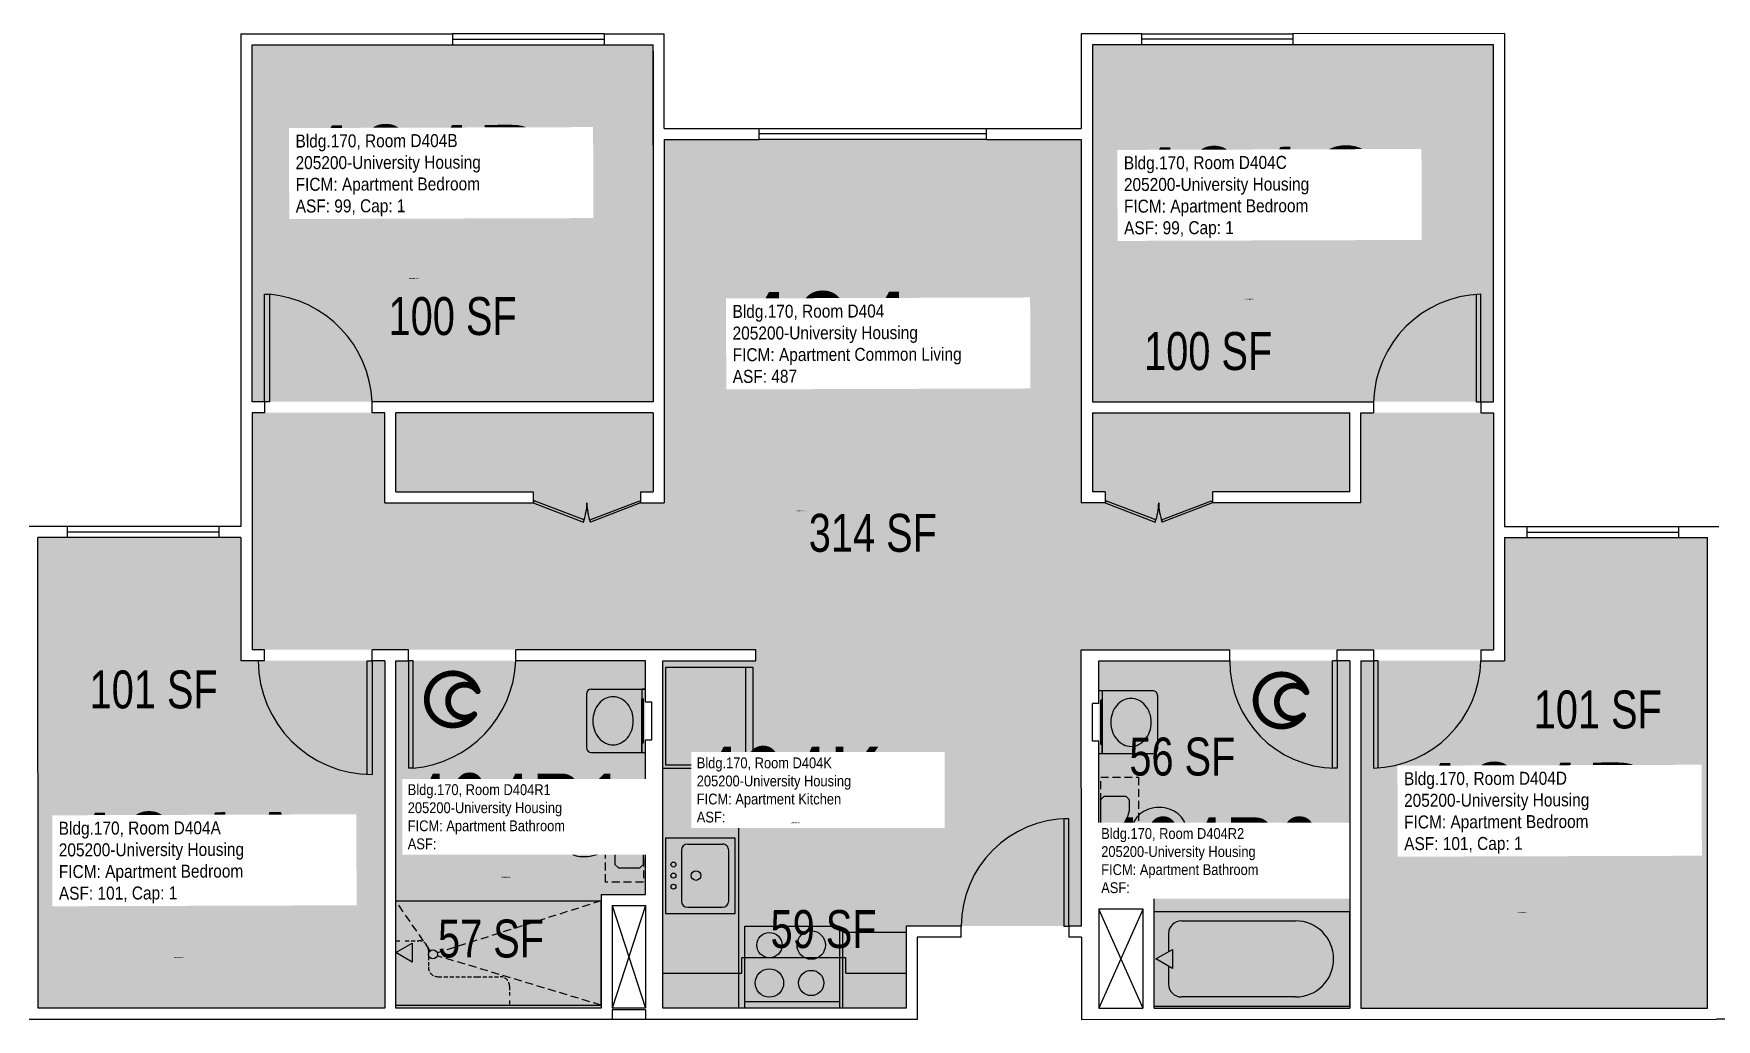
# Model space of a CAD drawing. Header units: inches. Extents: x -54 to 1674, y -51 to 2064.
# Drawn here: x 716 to 1249, y 327 to 639 of the extents above; entities that cross this region are included whole.
import ezdxf
from ezdxf.enums import TextEntityAlignment as Align

# ---------------------------------------------------------------- set-up
doc = ezdxf.new("R2010")
doc.units = ezdxf.units.IN
doc.header["$LTSCALE"] = 10
doc.header["$MEASUREMENT"] = 0
doc.linetypes.add('DASHED2', pattern=[0.375, 0.25, -0.125])
doc.layers.get('0').update_dxf_attribs({"linetype": 'CONTINUOUS'})
for name, color, linetype in [('A-DOOR', 2, 'CONTINUOUS'), ('A-FLOR', 3, 'CONTINUOUS'), ('A-GLAZ', 1, 'CONTINUOUS'), ('A-IDEN-ICON', 4, 'CONTINUOUS'), ('A-IDEN-RNUM', 7, 'CONTINUOUS'), ('A-IDEN-SNUM', 4, 'CONTINUOUS'), ('A-IDEN-VNUM', 4, 'CONTINUOUS'), ('A-WALL', 5, 'CONTINUOUS'), ('AREA-TEXT', 3, 'CONTINUOUS'), ('P-SANR-FIXT', 2, 'CONTINUOUS'), ('Rooms-Category-Color', 7, 'CONTINUOUS'), ('Rooms-College-Color', 7, 'CONTINUOUS'), ('Rooms-Department-Color', 7, 'CONTINUOUS'), ('Rooms-Division-Color', 7, 'CONTINUOUS'), ('Rooms-Information', 7, 'CONTINUOUS')]:
    doc.layers.add(name, color=color, linetype=linetype)
doc.styles.add('CP_AREA', font='arial.ttf', dxfattribs={"height": 15})
doc.styles.add('CP_ROOMSNUMBER', font='arial.ttf', dxfattribs={"height": 1})
doc.styles.add('CP_ROOMVNUMBER', font='arial.ttf', dxfattribs={"width": 0.85, "height": 0.075})

# ---------------------------------------------------------------- blocks, each defined once
blk = doc.blocks.new('CPBATH')
at = {"color": 0, "linetype": 'ByBlock', "const_width": 0.0127}
for points in [[(0.0571, 0.0168, 0.861492), (-0.0551, 0, 1)], [(0.0571, 0.0168, 0.729002), (-0.0084, -0.0042, 1)], [(-0.0551, 0, 0.726902), (0.0487, -0.0337, 1)], [(-0.0084, -0.0042, 0.609468), (0.0487, -0.0337, 1)]]:
    blk.add_lwpolyline(points, format="xyb", dxfattribs=at)
at = {"color": 0, "linetype": 'ByBlock', "const_width": 0.00637}
for points in [[(0.0544, 0.0152, 1), (0.0599, 0.0184, 1)], [(0.0459, -0.0353, 1), (0.0515, -0.0321, 1)]]:
    blk.add_lwpolyline(points, format="xyb", close=True, dxfattribs=at)

msp = doc.modelspace()

# ---------------------------------------------------------------- hatches: boundary and pattern name
at = {"layer": 'Rooms-Category-Color', "true_color": 0x728ef3}
for points in [[(785.28, 522.05), (912.28, 522.05), (912.28, 635.05), (785.28, 635.05)], [(1051.28, 522.05), (1178.28, 522.06), (1178.28, 635.06), (1051.28, 635.05)], [(1178.29, 518.55), (1178.29, 443.55), (1047.79, 443.55), (1047.79, 356.05), (992.29, 356.05), (992.29, 440.05), (944.78, 440.05), (944.78, 443.55), (785.29, 443.55), (785.29, 518.55), (827.29, 518.55), (827.29, 490.05), (874.29, 490.05), (874.29, 493.55), (830.79, 493.55), (830.79, 518.55), (912.29, 518.55), (912.29, 493.55), (908.29, 493.55), (908.29, 490.05), (915.79, 490.05), (915.79, 605.05), (1047.79, 605.05), (1047.79, 490.05), (1055.29, 490.05), (1055.29, 493.55), (1051.29, 493.55), (1051.29, 518.55), (1132.79, 518.55), (1132.79, 493.55), (1089.29, 493.55), (1089.29, 490.05), (1136.29, 490.05), (1136.29, 518.55)], [(781.78, 440.05), (827.28, 440.05), (827.29, 330.05), (717.54, 330.05), (717.53, 479.05), (781.78, 479.05)], [(1181.78, 479.06), (1246.03, 479.06), (1246.04, 330.06), (1136.29, 330.06), (1136.28, 440.05), (1181.78, 440.06)], [(830.79, 440.05), (909.79, 440.05), (909.79, 366.05), (895.79, 366.05), (895.79, 330.05), (830.79, 330.05), (830.79, 440.05)], [(915.29, 440.05), (992.29, 440.05), (992.29, 330.05), (915.29, 330.05)], [(1132.79, 440.05), (1053.29, 440.05), (1053.29, 365.05), (1070.79, 365.05), (1070.79, 330.05), (1132.79, 330.05)]]:
    msp.add_hatch(color=171, dxfattribs=at).paths.add_polyline_path(points)
at = {"layer": 'Rooms-College-Color', "true_color": 0xadadad}
for points in [[(785.28, 522.05), (912.28, 522.05), (912.28, 635.05), (785.28, 635.05)], [(1051.28, 522.05), (1178.28, 522.06), (1178.28, 635.06), (1051.28, 635.05)], [(1178.29, 518.55), (1178.29, 443.55), (1047.79, 443.55), (1047.79, 356.05), (992.29, 356.05), (992.29, 440.05), (944.78, 440.05), (944.78, 443.55), (785.29, 443.55), (785.29, 518.55), (827.29, 518.55), (827.29, 490.05), (874.29, 490.05), (874.29, 493.55), (830.79, 493.55), (830.79, 518.55), (912.29, 518.55), (912.29, 493.55), (908.29, 493.55), (908.29, 490.05), (915.79, 490.05), (915.79, 605.05), (1047.79, 605.05), (1047.79, 490.05), (1055.29, 490.05), (1055.29, 493.55), (1051.29, 493.55), (1051.29, 518.55), (1132.79, 518.55), (1132.79, 493.55), (1089.29, 493.55), (1089.29, 490.05), (1136.29, 490.05), (1136.29, 518.55)], [(781.78, 440.05), (827.28, 440.05), (827.29, 330.05), (717.54, 330.05), (717.53, 479.05), (781.78, 479.05)], [(1181.78, 479.06), (1246.03, 479.06), (1246.04, 330.06), (1136.29, 330.06), (1136.28, 440.05), (1181.78, 440.06)], [(830.79, 440.05), (909.79, 440.05), (909.79, 366.05), (895.79, 366.05), (895.79, 330.05), (830.79, 330.05), (830.79, 440.05)], [(915.29, 440.05), (992.29, 440.05), (992.29, 330.05), (915.29, 330.05)], [(1132.79, 440.05), (1053.29, 440.05), (1053.29, 365.05), (1070.79, 365.05), (1070.79, 330.05), (1132.79, 330.05)]]:
    msp.add_hatch(color=253, dxfattribs=at).paths.add_polyline_path(points)
at = {"layer": 'Rooms-Department-Color', "true_color": 0x604aed}
for points in [[(785.28, 522.05), (912.28, 522.05), (912.28, 635.05), (785.28, 635.05)], [(1051.28, 522.05), (1178.28, 522.06), (1178.28, 635.06), (1051.28, 635.05)], [(1178.29, 518.55), (1178.29, 443.55), (1047.79, 443.55), (1047.79, 356.05), (992.29, 356.05), (992.29, 440.05), (944.78, 440.05), (944.78, 443.55), (785.29, 443.55), (785.29, 518.55), (827.29, 518.55), (827.29, 490.05), (874.29, 490.05), (874.29, 493.55), (830.79, 493.55), (830.79, 518.55), (912.29, 518.55), (912.29, 493.55), (908.29, 493.55), (908.29, 490.05), (915.79, 490.05), (915.79, 605.05), (1047.79, 605.05), (1047.79, 490.05), (1055.29, 490.05), (1055.29, 493.55), (1051.29, 493.55), (1051.29, 518.55), (1132.79, 518.55), (1132.79, 493.55), (1089.29, 493.55), (1089.29, 490.05), (1136.29, 490.05), (1136.29, 518.55)], [(781.78, 440.05), (827.28, 440.05), (827.29, 330.05), (717.54, 330.05), (717.53, 479.05), (781.78, 479.05)], [(1181.78, 479.06), (1246.03, 479.06), (1246.04, 330.06), (1136.29, 330.06), (1136.28, 440.05), (1181.78, 440.06)], [(830.79, 440.05), (909.79, 440.05), (909.79, 366.05), (895.79, 366.05), (895.79, 330.05), (830.79, 330.05), (830.79, 440.05)], [(915.29, 440.05), (992.29, 440.05), (992.29, 330.05), (915.29, 330.05)], [(1132.79, 440.05), (1053.29, 440.05), (1053.29, 365.05), (1070.79, 365.05), (1070.79, 330.05), (1132.79, 330.05)]]:
    msp.add_hatch(color=173, dxfattribs=at).paths.add_polyline_path(points)
at = {"layer": 'Rooms-Division-Color', "true_color": 0x604aed}
for points in [[(785.28, 522.05), (912.28, 522.05), (912.28, 635.05), (785.28, 635.05)], [(1051.28, 522.05), (1178.28, 522.06), (1178.28, 635.06), (1051.28, 635.05)], [(1178.29, 518.55), (1178.29, 443.55), (1047.79, 443.55), (1047.79, 356.05), (992.29, 356.05), (992.29, 440.05), (944.78, 440.05), (944.78, 443.55), (785.29, 443.55), (785.29, 518.55), (827.29, 518.55), (827.29, 490.05), (874.29, 490.05), (874.29, 493.55), (830.79, 493.55), (830.79, 518.55), (912.29, 518.55), (912.29, 493.55), (908.29, 493.55), (908.29, 490.05), (915.79, 490.05), (915.79, 605.05), (1047.79, 605.05), (1047.79, 490.05), (1055.29, 490.05), (1055.29, 493.55), (1051.29, 493.55), (1051.29, 518.55), (1132.79, 518.55), (1132.79, 493.55), (1089.29, 493.55), (1089.29, 490.05), (1136.29, 490.05), (1136.29, 518.55)], [(781.78, 440.05), (827.28, 440.05), (827.29, 330.05), (717.54, 330.05), (717.53, 479.05), (781.78, 479.05)], [(1181.78, 479.06), (1246.03, 479.06), (1246.04, 330.06), (1136.29, 330.06), (1136.28, 440.05), (1181.78, 440.06)], [(830.79, 440.05), (909.79, 440.05), (909.79, 366.05), (895.79, 366.05), (895.79, 330.05), (830.79, 330.05), (830.79, 440.05)], [(915.29, 440.05), (992.29, 440.05), (992.29, 330.05), (915.29, 330.05)], [(1132.79, 440.05), (1053.29, 440.05), (1053.29, 365.05), (1070.79, 365.05), (1070.79, 330.05), (1132.79, 330.05)]]:
    msp.add_hatch(color=173, dxfattribs=at).paths.add_polyline_path(points)

# ---------------------------------------------------------------- linework, layer by layer
at = {"layer": 'A-DOOR'}
for p, q in [((789.28, 556.05), (790.78, 556.05)), ((789.28, 522.05), (789.28, 556.05)), ((790.78, 556.05), (790.78, 522.05)), ((1172.78, 556.06), (1172.78, 522.06)), ((1174.28, 522.06), (1174.28, 556.06)), ((790.78, 522.05), (789.28, 522.05)), ((1172.78, 522.06), (1174.28, 522.06)), ((874.54, 490.71), (874.28, 490.05)), ((874.28, 490.05), (890.16, 483.96)), ((890.41, 484.63), (874.54, 490.71)), ((892.16, 484.63), (908.03, 490.71)), ((908.28, 490.05), (892.41, 483.96)), ((908.03, 490.71), (908.28, 490.05)), ((1055.54, 490.72), (1055.28, 490.05)), ((1055.28, 490.05), (1071.16, 483.97)), ((1071.41, 484.63), (1055.54, 490.72)), ((1073.16, 484.63), (1089.03, 490.72)), ((1089.28, 490.05), (1073.41, 483.97)), ((1089.03, 490.72), (1089.28, 490.05)), ((890.16, 483.96), (890.41, 484.63)), ((892.41, 483.96), (892.16, 484.63)), ((1071.16, 483.97), (1071.41, 484.63)), ((1073.41, 483.97), (1073.16, 484.63)), ((821.78, 404.05), (821.78, 440.05)), ((821.78, 440.05), (823.28, 440.05)), ((823.28, 440.05), (823.28, 404.05)), ((836.28, 440.05), (834.78, 440.05)), ((834.78, 440.05), (834.78, 406.05)), ((836.28, 406.05), (836.28, 440.05)), ((1128.78, 440.05), (1127.28, 440.05)), ((1127.28, 406.05), (1127.28, 440.05)), ((1128.78, 440.05), (1128.78, 406.05)), ((1141.78, 440.05), (1140.28, 440.05)), ((1140.28, 440.05), (1140.28, 406.06)), ((1141.78, 406.06), (1141.78, 440.05)), ((836.28, 406.05), (834.78, 406.05)), ((1128.78, 406.05), (1127.28, 406.05)), ((1042.29, 390.05), (1042.29, 356.05)), ((1043.79, 390.05), (1042.29, 390.05)), ((1043.79, 356.05), (1043.79, 390.05)), ((1042.29, 356.05), (1043.79, 356.05))]:
    msp.add_line(p, q, dxfattribs=at)
for centre, radius, start, end in [((787.64, 520.51), 35.67, 2.4655, 84.9522), ((1175.24, 521.09), 34.97, 91.5768, 178.4253), ((874.28, 490.05), 17, 339.0236, 0.001), ((908.28, 490.05), 17, 180.001, 200.9785), ((1055.28, 490.05), 17, 339.0236, 0.001), ((1089.28, 490.05), 17, 180.001, 200.9785), ((823.28, 440.05), 36, 180.001, 270.001), ((833.18, 441.55), 35.64, 274.9993, 357.5871), ((1128.52, 439.78), 33.73, 179.4844, 269.1819), ((1139.32, 441.02), 34.97, 271.5768, 358.4253), ((1043.79, 356.05), 34, 90.001, 180.001)]:
    msp.add_arc(centre, radius, start, end, dxfattribs=at)
at = {"layer": 'A-FLOR'}
for p, q in [((1053.29, 361.3), (1067.29, 330.05)), ((1067.29, 361.3), (1053.29, 330.05))]:
    msp.add_line(p, q, dxfattribs=at)
at = {"layer": 'A-GLAZ'}
for p, q in [((896.78, 638.55), (848.78, 638.55)), ((848.78, 636.8), (896.78, 636.8)), ((848.78, 635.05), (896.78, 635.05)), ((1066.78, 638.55), (1114.78, 638.55)), ((1114.78, 636.8), (1066.78, 636.8)), ((1114.78, 635.05), (1066.78, 635.05)), ((945.78, 608.55), (1017.78, 608.55)), ((1017.78, 606.8), (945.78, 606.8)), ((1017.78, 605.05), (945.78, 605.05)), ((774.78, 482.55), (726.78, 482.55)), ((774.78, 480.8), (726.78, 480.8)), ((1188.78, 482.56), (1236.78, 482.56)), ((1188.78, 480.81), (1236.78, 480.81)), ((774.78, 479.05), (726.78, 479.05)), ((1188.78, 479.06), (1236.78, 479.06))]:
    msp.add_line(p, q, dxfattribs=at)
at = {"layer": 'A-WALL'}
for p, q in [((781.78, 638.55), (781.78, 482.55)), ((781.78, 638.55), (848.78, 638.55)), ((785.28, 635.05), (848.78, 635.05)), ((785.28, 522.05), (785.28, 635.05)), ((848.78, 638.55), (848.78, 635.05)), ((896.78, 638.55), (896.78, 635.05)), ((896.78, 638.55), (915.78, 638.55)), ((896.78, 635.05), (912.28, 635.05)), ((912.28, 603.3), (912.28, 635.05)), ((1066.78, 638.55), (1047.78, 638.55)), ((1047.78, 638.55), (1047.78, 608.55)), ((1066.78, 635.05), (1051.28, 635.05)), ((1051.28, 635.05), (1051.28, 603.3)), ((1066.78, 638.55), (1066.78, 635.05)), ((1181.78, 638.56), (1114.78, 638.55)), ((1114.78, 638.55), (1114.78, 635.05)), ((1178.28, 635.06), (1114.78, 635.05)), ((1178.28, 522.06), (1178.28, 635.06)), ((1181.78, 638.56), (1181.78, 482.56)), ((912.28, 633.05), (912.28, 603.3)), ((915.78, 608.55), (945.78, 608.55)), ((945.78, 605.05), (945.78, 608.55)), ((1017.78, 608.55), (1047.78, 608.55)), ((1017.78, 605.05), (1017.78, 608.55)), ((912.28, 603.3), (912.28, 522.05)), ((915.78, 605.05), (945.78, 605.05)), ((915.78, 605.05), (915.78, 490.05)), ((1017.78, 605.05), (1047.78, 605.05)), ((1047.78, 605.05), (1047.78, 490.05)), ((1051.28, 603.3), (1051.28, 522.05)), ((789.28, 522.05), (785.28, 522.05)), ((789.28, 522.05), (789.28, 518.55)), ((823.28, 518.55), (823.28, 522.05)), ((912.28, 522.05), (823.28, 522.05)), ((1051.28, 522.05), (1140.28, 522.06)), ((1140.28, 522.06), (1140.28, 518.56)), ((1174.28, 522.06), (1178.28, 522.06)), ((1174.28, 522.06), (1174.28, 518.56)), ((789.28, 518.55), (785.28, 518.55)), ((827.28, 518.55), (823.28, 518.55)), ((827.28, 490.05), (827.28, 518.55)), ((830.78, 493.55), (830.78, 518.55)), ((912.28, 518.55), (830.78, 518.55)), ((912.28, 518.55), (912.28, 493.55)), ((1051.28, 518.55), (1132.78, 518.56)), ((1051.28, 518.55), (1051.28, 493.55)), ((1132.78, 493.56), (1132.78, 518.56)), ((1136.28, 518.56), (1140.28, 518.56)), ((1136.28, 490.06), (1136.28, 518.56)), ((1174.28, 518.56), (1178.28, 518.56)), ((827.28, 490.05), (874.28, 490.05)), ((830.78, 493.55), (874.28, 493.55)), ((874.28, 493.55), (874.28, 490.05)), ((908.28, 493.55), (912.28, 493.55)), ((908.28, 493.55), (908.28, 490.05)), ((908.28, 490.05), (915.78, 490.05)), ((1055.28, 490.05), (1047.78, 490.05)), ((1055.28, 493.55), (1051.28, 493.55)), ((1055.28, 493.55), (1055.28, 490.05)), ((1132.78, 493.56), (1089.28, 493.55)), ((1089.28, 493.55), (1089.28, 490.05)), ((1136.28, 490.06), (1089.28, 490.05)), ((726.78, 482.55), (714.78, 482.55)), ((726.78, 482.55), (726.78, 479.05)), ((774.78, 482.55), (774.78, 479.05)), ((781.78, 482.55), (774.78, 482.55)), ((785.28, 483.05), (785.28, 443.55)), ((1178.28, 483.06), (1178.28, 443.56)), ((1181.78, 482.56), (1188.78, 482.56)), ((1188.78, 482.56), (1188.78, 479.06)), ((1236.78, 482.56), (1236.78, 479.06)), ((1236.78, 482.56), (1248.78, 482.56)), ((1248.78, 482.56), (1249.53, 482.56)), ((717.54, 330.05), (717.53, 479.05)), ((726.78, 479.05), (717.53, 479.05)), ((781.78, 479.05), (774.78, 479.05)), ((781.78, 479.05), (781.78, 440.05)), ((1181.78, 479.06), (1188.78, 479.06)), ((1181.78, 479.06), (1181.78, 440.06)), ((1236.78, 479.06), (1246.03, 479.06)), ((1246.04, 330.06), (1246.03, 479.06)), ((789.28, 443.55), (785.28, 443.55)), ((789.28, 440.05), (789.28, 443.55)), ((823.28, 440.05), (823.28, 443.55)), ((823.28, 440.05), (823.28, 443.55)), ((834.78, 443.55), (823.28, 443.55)), ((834.78, 440.05), (834.78, 443.55)), ((868.78, 440.05), (868.78, 443.55)), ((915.28, 443.55), (868.78, 443.55)), ((944.77, 443.55), (915.28, 443.55)), ((944.77, 440.05), (944.77, 443.55)), ((1047.78, 443.55), (1094.78, 443.55)), ((1047.79, 356.05), (1047.78, 443.55)), ((1094.78, 440.05), (1094.78, 443.55)), ((1128.78, 443.55), (1140.28, 443.56)), ((1128.78, 440.05), (1128.78, 443.55)), ((1128.78, 440.05), (1128.78, 443.55)), ((1140.28, 443.56), (1140.28, 440.05)), ((1174.28, 443.56), (1174.28, 440.06)), ((1174.28, 443.56), (1178.28, 443.56)), ((789.28, 440.05), (781.78, 440.05)), ((827.28, 440.05), (823.28, 440.05)), ((827.28, 440.05), (827.29, 330.05)), ((830.78, 440.05), (834.78, 440.05)), ((830.79, 330.05), (830.78, 440.05)), ((909.78, 440.05), (868.78, 440.05)), ((892.16, 440.05), (872.78, 440.05)), ((909.78, 427.05), (909.78, 440.05)), ((915.29, 330.05), (915.28, 440.05)), ((915.28, 440.05), (944.77, 440.05)), ((1053.28, 426.55), (1053.28, 440.05)), ((1053.28, 440.05), (1094.78, 440.05)), ((1132.78, 440.05), (1128.78, 440.05)), ((1132.78, 440.05), (1132.79, 330.06)), ((1136.28, 440.05), (1140.28, 440.05)), ((1136.28, 440.05), (1136.29, 330.06)), ((1174.28, 440.06), (1181.78, 440.06)), ((909.78, 427.05), (911.8, 427.05)), ((911.8, 415.05), (911.8, 427.05)), ((1053.28, 426.55), (1051.28, 426.55)), ((1051.28, 414.55), (1051.28, 426.55)), ((909.78, 415.05), (911.8, 415.05)), ((909.79, 366.05), (909.78, 415.05)), ((1053.28, 414.55), (1051.28, 414.55)), ((1053.29, 365.05), (1053.28, 414.55)), ((895.79, 366.05), (895.79, 330.05)), ((895.79, 366.05), (909.79, 366.05)), ((899.29, 362.55), (909.79, 362.55)), ((899.29, 362.55), (899.29, 330.05)), ((909.79, 362.55), (909.79, 330.05)), ((1053.29, 365.05), (1070.79, 365.05)), ((1070.79, 330.05), (1070.79, 365.05)), ((1053.29, 361.55), (1067.29, 361.55)), ((1053.29, 361.55), (1053.29, 330.05)), ((1067.29, 361.55), (1067.29, 330.05)), ((1009.79, 356.05), (992.29, 356.05)), ((992.29, 356.05), (992.29, 330.05)), ((1009.79, 352.55), (995.79, 352.55)), ((995.79, 352.55), (995.79, 326.55)), ((1009.79, 352.55), (1009.79, 356.05)), ((1043.79, 356.05), (1043.79, 352.55)), ((1047.79, 356.05), (1043.79, 356.05)), ((1047.79, 352.55), (1043.79, 352.55)), ((1047.79, 352.55), (1047.79, 326.55)), ((899.29, 326.55), (714.79, 326.55)), ((827.29, 330.05), (717.54, 330.05)), ((895.79, 330.05), (830.79, 330.05)), ((909.79, 330.05), (899.29, 330.05)), ((899.29, 329.55), (899.29, 326.55)), ((909.79, 329.55), (899.29, 329.55)), ((909.79, 326.55), (899.29, 326.55)), ((909.79, 329.55), (909.79, 326.55)), ((995.79, 326.55), (909.79, 326.55)), ((992.29, 330.05), (915.29, 330.05)), ((1047.79, 326.55), (1248.79, 326.56)), ((1053.29, 330.05), (1067.29, 330.05)), ((1070.79, 330.05), (1132.79, 330.06)), ((1136.29, 330.06), (1246.04, 330.06)), ((1251.54, 326.56), (1248.79, 326.56))]:
    msp.add_line(p, q, dxfattribs=at)
at = {"layer": 'A-WALL', "linetype": 'Continuous'}
for p, q in [((915.78, 608.55), (915.78, 638.55)), ((785.28, 518.55), (785.28, 482.55)), ((1178.28, 518.56), (1178.28, 483.06)), ((908.67, 431.05), (908.67, 411.05)), ((909.78, 431.05), (908.67, 431.05)), ((908.67, 411.05), (909.78, 411.05))]:
    msp.add_line(p, q, dxfattribs=at)
at = {"layer": 'P-SANR-FIXT'}
for p, q in [((916.28, 438.05), (943.78, 438.05)), ((916.28, 407.05), (916.28, 438.05)), ((941.53, 438.05), (941.53, 407.05)), ((943.78, 438.05), (943.78, 407.05)), ((891.17, 429.55), (891.17, 412.55)), ((892.67, 431.05), (909.8, 431.05)), ((908.67, 431.05), (908.67, 411.05)), ((908.67, 428.05), (909.17, 428.05)), ((908.67, 411.05), (908.67, 428.05)), ((909.17, 414.05), (909.17, 428.05)), ((1070.41, 430.55), (1053.28, 430.55)), ((1054.41, 427.55), (1053.91, 427.55)), ((1053.91, 413.55), (1053.91, 427.55)), ((1054.41, 430.55), (1054.41, 410.55)), ((1054.41, 410.55), (1054.41, 427.55)), ((1071.91, 429.05), (1071.91, 412.05)), ((892.67, 411.05), (909.8, 411.05)), ((908.67, 414.05), (909.17, 414.05)), ((1070.41, 410.55), (1053.28, 410.55)), ((1054.41, 413.55), (1053.91, 413.55)), ((915.28, 406.05), (939.28, 406.05)), ((943.78, 407.05), (916.28, 407.05)), ((939.28, 406.05), (939.29, 330.05)), ((900.16, 394.38), (900.16, 391.05)), ((901.16, 395.55), (900.28, 394.67)), ((908.16, 395.55), (901.16, 395.55)), ((909.04, 394.67), (908.16, 395.55)), ((909.16, 375.55), (909.16, 394.38)), ((1053.91, 377.14), (1053.91, 395.97)), ((1054.03, 396.26), (1054.79, 397.02)), ((1055.08, 397.14), (1061.91, 397.14)), ((1061.91, 397.14), (1062.79, 396.26)), ((1062.91, 395.97), (1062.91, 392.7)), ((900.16, 391.05), (901.14, 387.61)), ((1061.91, 389.08), (1061.91, 384.2)), ((1062.89, 392.58), (1061.93, 389.2)), ((901.16, 387.49), (901.16, 382.61)), ((916.19, 384.01), (916.19, 360.01)), ((916.19, 384.01), (938.19, 384.01)), ((938.19, 360.01), (938.19, 384.01)), ((1061.93, 384.08), (1062.89, 380.7)), ((901.14, 382.49), (900.16, 379.05)), ((900.16, 379.05), (900.16, 375.55)), ((921.19, 380.01), (921.19, 364.01)), ((923.19, 382.01), (934.19, 382.01)), ((936.19, 364.01), (936.19, 380.01)), ((1062.91, 380.58), (1062.91, 377.14)), ((900.16, 375.55), (901.04, 374.67)), ((901.33, 374.55), (907.99, 374.55)), ((908.28, 374.67), (909.16, 375.55)), ((1054.79, 376.26), (1053.91, 377.14)), ((1061.74, 376.14), (1055.08, 376.14)), ((1062.91, 377.14), (1062.03, 376.26)), ((830.79, 364.05), (895.79, 364.05)), ((830.79, 331.05), (830.79, 364.05)), ((895.79, 331.05), (895.79, 364.05)), ((909.79, 362.55), (899.29, 330.05)), ((899.29, 362.55), (909.79, 330.05)), ((916.19, 360.01), (938.19, 360.01)), ((923.19, 362.01), (934.19, 362.01)), ((1070.79, 360.68), (1132.79, 360.68)), ((1070.79, 330.68), (1070.79, 360.68)), ((1079.44, 357.73), (1115.59, 357.73)), ((1132.79, 330.68), (1132.79, 360.68)), ((941.29, 356.05), (971.29, 356.05)), ((941.29, 330.05), (941.29, 356.05)), ((971.29, 356.05), (971.29, 330.05)), ((992.29, 354.05), (972.29, 354.05)), ((1075.43, 348), (1075.43, 353.71)), ((830.79, 347.68), (835.98, 350.68)), ((835.98, 344.68), (830.79, 347.68)), ((835.98, 350.68), (835.98, 344.68)), ((1071.41, 345.68), (1076.61, 348.68)), ((1076.61, 348.68), (1076.61, 342.68)), ((915.29, 341.12), (940.35, 341.12)), ((940.35, 341.12), (940.35, 346.05)), ((973.29, 346.05), (940.35, 346.05)), ((973.29, 341.12), (973.29, 346.05)), ((973.29, 341.12), (992.29, 341.12)), ((1076.61, 342.68), (1071.41, 345.68)), ((1075.43, 337.65), (1075.43, 343.36)), ((830.79, 331.05), (895.79, 331.05)), ((971.29, 332.13), (941.29, 332.13)), ((1070.79, 330.68), (1132.79, 330.68)), ((1115.59, 333.63), (1079.44, 333.63))]:
    msp.add_line(p, q, dxfattribs=at)
at = {"layer": 'P-SANR-FIXT', "linetype": 'DASHED2'}
for p, q in [((897.16, 399.96), (909.16, 399.96)), ((897.16, 369.96), (897.16, 399.96)), ((909.16, 399.96), (909.16, 369.96)), ((1053.91, 403.18), (1065.91, 403.18)), ((1053.91, 373.18), (1053.91, 403.18)), ((1065.91, 403.18), (1065.91, 373.18)), ((1065.91, 373.18), (1053.91, 373.18)), ((909.16, 369.96), (897.16, 369.96)), ((841.69, 348.25), (830.79, 364.05)), ((895.79, 364.05), (843.87, 347.56)), ((895.79, 331.05), (843.87, 346.67))]:
    msp.add_line(p, q, dxfattribs=at)
at = {"layer": 'P-SANR-FIXT', "linetype": 'Continuous'}
msp.add_line((972.29, 330.05), (972.29, 354.05), dxfattribs=at)
at = {"layer": 'P-SANR-FIXT', "linetype": 'DASHED2', "ltscale": 0.5}
for p, q in [((830.79, 351.42), (832.29, 351.42)), ((833.79, 351.42), (838.12, 351.42)), ((841.12, 348.42), (841.12, 343.05)), ((844.12, 340.05), (856.45, 340.05)), ((856.45, 340.05), (863.79, 340.05)), ((866.79, 337.05), (866.79, 334.05)), ((866.79, 332.55), (866.79, 331.05))]:
    msp.add_line(p, q, dxfattribs=at)
at = {"layer": 'P-SANR-FIXT'}
for centre, radius in [((918.69, 375.55), 0.791), ((918.69, 372.05), 0.791), ((925.81, 372.05), 1.5), ((918.69, 368.55), 0.791), ((949.06, 350.05), 4), ((962.29, 350.05), 4.5), ((842.54, 347.12), 1.41), ((949.06, 338.06), 4.5), ((962.29, 338.06), 4)]:
    msp.add_circle(centre, radius, dxfattribs=at)
for centre, radius, start, end in [((892.67, 429.55), 1.5, 90.001, 180.001), ((900.9, 421.49), 7.65, 139.9001, 160.7717), ((900.09, 422.18), 6.59, 116.1926, 139.9001), ((899.57, 423.23), 5.42, 90.001, 116.1926), ((899.57, 423.23), 5.42, 63.8095, 90.001), ((899.05, 422.18), 6.59, 40.1019, 63.8095), ((898.24, 421.49), 7.65, 19.2304, 40.1019), ((1064.03, 421.68), 6.59, 116.1926, 139.9001), ((1063.51, 422.73), 5.42, 90.001, 116.1926), ((1063.51, 422.73), 5.42, 63.8095, 90.001), ((1062.99, 421.68), 6.59, 40.1019, 63.8095), ((1070.41, 429.05), 1.5, 0.001, 90.001), ((902.17, 421.05), 9, 160.7717, 180.001), ((902.17, 421.05), 9, 180.001, 199.2304), ((896.97, 421.05), 9, 0.001, 19.2304), ((896.97, 421.05), 9, 340.7717, 0.001), ((1066.11, 420.55), 9, 160.7717, 180.001), ((1064.84, 421), 7.65, 139.9001, 160.7717), ((1062.18, 421), 7.65, 19.2304, 40.1019), ((1060.91, 420.55), 9, 0.001, 19.2304), ((900.9, 420.61), 7.65, 199.2304, 220.1019), ((900.09, 419.92), 6.59, 220.1019, 243.8095), ((899.05, 419.92), 6.59, 296.1926, 319.9001), ((898.24, 420.61), 7.65, 319.9001, 340.7717), ((1066.11, 420.55), 9, 180.001, 199.2304), ((1064.84, 420.11), 7.65, 199.2304, 220.1019), ((1062.18, 420.11), 7.65, 319.9001, 340.7717), ((1060.91, 420.55), 9, 340.7717, 0.001), ((892.67, 412.55), 1.5, 180.001, 270.001), ((899.57, 418.87), 5.42, 243.8095, 270.001), ((899.57, 418.87), 5.42, 270.001, 296.1926), ((1064.03, 419.43), 6.59, 220.1019, 243.8095), ((1063.51, 418.37), 5.42, 243.8095, 270.001), ((1063.51, 418.37), 5.42, 270.001, 296.1926), ((1062.99, 419.43), 6.59, 296.1926, 319.9001), ((1070.41, 412.05), 1.5, 270.001, 0.001), ((900.58, 394.38), 0.418, 135.001, 180.001), ((908.74, 394.38), 0.418, 0.001, 45.001), ((1054.33, 395.97), 0.418, 135.001, 180.001), ((1055.08, 396.72), 0.418, 90.001, 135.001), ((1062.49, 395.97), 0.418, 0.001, 45.001), ((889.27, 384.4), 7.26, 129.4735, 153.2998), ((890.11, 383.37), 8.59, 108.8364, 129.4735), ((890.66, 381.76), 10.29, 90.001, 108.8364), ((890.66, 381.76), 10.29, 71.1657, 90.001), ((891.21, 383.37), 8.59, 50.5286, 71.1657), ((892.05, 384.4), 7.26, 26.7022, 50.5286), ((1062.33, 389.08), 0.418, 164.0556, 180.001), ((1069.71, 386.64), 5.8, 153.2998, 180.001), ((1071.02, 385.99), 7.26, 129.4735, 153.2998), ((1071.86, 384.96), 8.59, 108.8364, 129.4735), ((1072.41, 383.35), 10.29, 90.001, 108.8364), ((1072.41, 383.35), 10.29, 71.1657, 90.001), ((1072.96, 384.96), 8.59, 50.5286, 71.1657), ((1073.8, 385.99), 7.26, 26.7022, 50.5286), ((1075.11, 386.64), 5.8, 0.001, 26.7022), ((887.96, 385.05), 5.8, 153.2998, 180.001), ((887.96, 385.05), 5.8, 180.001, 206.7022), ((893.36, 385.05), 5.8, 0.001, 26.7022), ((893.36, 385.05), 5.8, 333.2998, 0.001), ((900.74, 387.49), 0.418, 0.001, 15.9464), ((1062.33, 384.2), 0.418, 180.001, 195.9464), ((1069.71, 386.64), 5.8, 180.001, 206.7022), ((1071.02, 387.3), 7.26, 206.7022, 230.5286), ((1073.8, 387.3), 7.26, 309.4735, 333.2998), ((1075.11, 386.64), 5.8, 333.2998, 0.001), ((889.27, 385.71), 7.26, 206.7022, 230.5286), ((890.64, 387.38), 9.43, 230.5286, 251.1657), ((890.14, 385.91), 7.87, 251.1657, 273.7765), ((890.66, 388.34), 10.29, 270.001, 288.8364), ((891.21, 386.73), 8.59, 288.8364, 309.4735), ((892.05, 385.71), 7.26, 309.4735, 333.2998), ((900.74, 382.61), 0.418, 344.0556, 0.001), ((923.19, 380.01), 2, 90.001, 180.001), ((934.19, 380.01), 2, 0.001, 90.001), ((1062.49, 380.58), 0.418, 0.001, 15.9464), ((1071.86, 388.32), 8.59, 230.5286, 251.1657), ((1072.41, 389.93), 10.29, 251.1657, 270.001), ((1072.93, 387.5), 7.87, 266.2256, 288.8364), ((1072.43, 388.97), 9.43, 288.8364, 309.4735), ((901.33, 374.97), 0.418, 225.001, 270.001), ((907.99, 374.97), 0.418, 270.001, 315.001), ((1055.08, 376.56), 0.418, 225.001, 270.001), ((1061.74, 376.56), 0.418, 270.001, 315.001), ((923.19, 364.01), 2, 180.001, 270.001), ((934.19, 364.01), 2, 270.001, 0.001), ((1079.44, 353.71), 4.02, 90.001, 180.001), ((1115.59, 345.68), 12.05, 270.001, 90.001), ((1079.44, 337.65), 4.02, 180.001, 270.001)]:
    msp.add_arc(centre, radius, start, end, dxfattribs=at)
at = {"layer": 'P-SANR-FIXT', "linetype": 'DASHED2', "ltscale": 0.5}
for centre, start, end in [((838.12, 348.42), 0.001, 90.001), ((844.12, 343.05), 180.001, 270.001), ((863.79, 337.05), 0.001, 90.001)]:
    msp.add_arc(centre, 3, start, end, dxfattribs=at)

# ---------------------------------------------------------------- block references
at = {"layer": 'A-IDEN-ICON', "xscale": 143.9999999990554, "yscale": 143.9999999990554, "zscale": 143.9999999990554, "rotation": 1.16340275804439}
for p in [(848.53, 427.82), (1110.88, 427.49)]:
    msp.add_blockref('CPBATH', p, dxfattribs=at)

# ---------------------------------------------------------------- texts
at = {"layer": 'A-IDEN-RNUM', "style": 'CP_ROOMSNUMBER'}
for s, rotation, p in [('0404-B0', 0.1866, (835.09, 560.85)), ('0404-C0', 0.1827, (1099.34, 554.33)), ('0404-00', 0.1866, (957.56, 487.32)), ('0404-D0', 0.1866, (1185.77, 360.18)), ('0404-A0', 0.1827, (760.69, 345.92))]:
    msp.add_text(s, height=0.36, rotation=rotation, dxfattribs=at).set_placement(p)
for s, p in [('0404-K0', (955.76, 388.6)), ('0404-R2', (1087.52, 385.44)), ('0404-R1', (864.07, 371.31))]:
    msp.add_text(s, height=0.36, dxfattribs=at).set_placement(p)
at = {"layer": 'A-IDEN-SNUM', "style": 'CP_ROOMSNUMBER'}
for s, rotation, p in [('1700D404B0', 0.1866, (835.09, 560.85)), ('1700D404C0', 0.1827, (1099.34, 554.33)), ('1700D40400', 0.1866, (957.56, 487.32)), ('1700D404D0', 0.1866, (1185.77, 360.18)), ('1700D404A0', 0.1827, (760.69, 345.92))]:
    msp.add_text(s, height=0.36, rotation=rotation, dxfattribs=at).set_placement(p)
for s, p in [('1700D404K0', (955.76, 388.6)), ('1700D404R2', (1087.52, 385.44)), ('1700D404R1', (864.07, 371.31))]:
    msp.add_text(s, height=0.36, dxfattribs=at).set_placement(p)
at = {"layer": 'A-IDEN-VNUM', "style": 'CP_ROOMVNUMBER', "width": 0.85}
for s, rotation, p in [('404B', 0.1827, (799.12, 580.69)), ('404C', 0.1827, (1061.32, 573.77)), ('404', 0.1827, (937.45, 527.94)), ('404D', 0.1827, (1149.99, 378.85)), ('404A', 0.1867, (724.17, 363.16))]:
    msp.add_text(s, height=28.8, rotation=rotation, dxfattribs=at).set_placement(p)
at = {"layer": 'A-IDEN-VNUM', "style": 'CP_ROOMVNUMBER'}
for s, width, p in [('404K', 0.75, (926.06, 388.81)), ('404R1', 0.7, (834.58, 380.34, 0)), ('404R2', 0.7, (1054.08, 366.46))]:
    msp.add_text(s, height=24, dxfattribs=dict(at, width=width)).set_placement(p)
at = {"layer": 'AREA-TEXT', "style": 'CP_AREA', "width": 0.75}
for s, p in [('100 SF', (848.78, 549.16)), ('100 SF', (1087.93, 538.08)), ('314 SF', (981.79, 480.55)), ('101 SF', (754.15, 430.98)), ('101 SF', (1211.25, 424.64)), ('56 SF', (1079.76, 409.73)), ('57 SF', (860.93, 352.13)), ('59 SF', (966.19, 355.13))]:
    msp.add_text(s, height=12, dxfattribs=at).set_placement(p, align=Align.MIDDLE_CENTER)

# ---------------------------------------------------------------- next in the draw order: texts
at = {"layer": 'Rooms-Information', "char_height": 4.1143, "width": 92.16, "attachment_point": 7, "style": 'CP_ROOMVNUMBER', "bg_fill": 3, "box_fill_scale": 1.5, "bg_fill_color": 256, "bg_fill_true_color": 13158600, "bg_fill_transparency": 0}
for s, insert, rotation in [('Bldg.170, Room D404B^M^J205200-University Housing^M^JFICM: Apartment Bedroom^M^JASF: 99, Cap: 1', (799.12, 580.69), 0.1827), ('Bldg.170, Room D404C^M^J205200-University Housing^M^JFICM: Apartment Bedroom^M^JASF: 99, Cap: 1', (1061.32, 573.77), 0.1827), ('Bldg.170, Room D404^M^J205200-University Housing^M^JFICM: Apartment Common Living^M^JASF: 487', (937.45, 527.94), 0.1827), ('Bldg.170, Room D404D^M^J205200-University Housing^M^JFICM: Apartment Bedroom^M^JASF: 101, Cap: 1', (1149.99, 378.85), 0.1827), ('Bldg.170, Room D404A^M^J205200-University Housing^M^JFICM: Apartment Bedroom^M^JASF: 101, Cap: 1', (724.17, 363.16), 0.1867)]:
    msp.add_mtext(s, dxfattribs=dict(at, insert=insert, rotation=rotation))
at = {"layer": 'Rooms-Information', "char_height": 3.4286, "width": 76.8, "attachment_point": 7, "style": 'CP_ROOMVNUMBER', "bg_fill": 3, "box_fill_scale": 1.5, "bg_fill_color": 256, "bg_fill_true_color": 13158600, "bg_fill_transparency": 0}
for s, insert in [('Bldg.170, Room D404K^M^J205200-University Housing^M^JFICM: Apartment Kitchen^M^JASF: ', (926.06, 388.81)), ('Bldg.170, Room D404R1^M^J205200-University Housing^M^JFICM: Apartment Bathroom^M^JASF: ', (834.58, 380.34, 0)), ('Bldg.170, Room D404R2^M^J205200-University Housing^M^JFICM: Apartment Bathroom^M^JASF: ', (1054.08, 366.46))]:
    msp.add_mtext(s, dxfattribs=dict(at, insert=insert))

doc.saveas('drawing.dxf')
